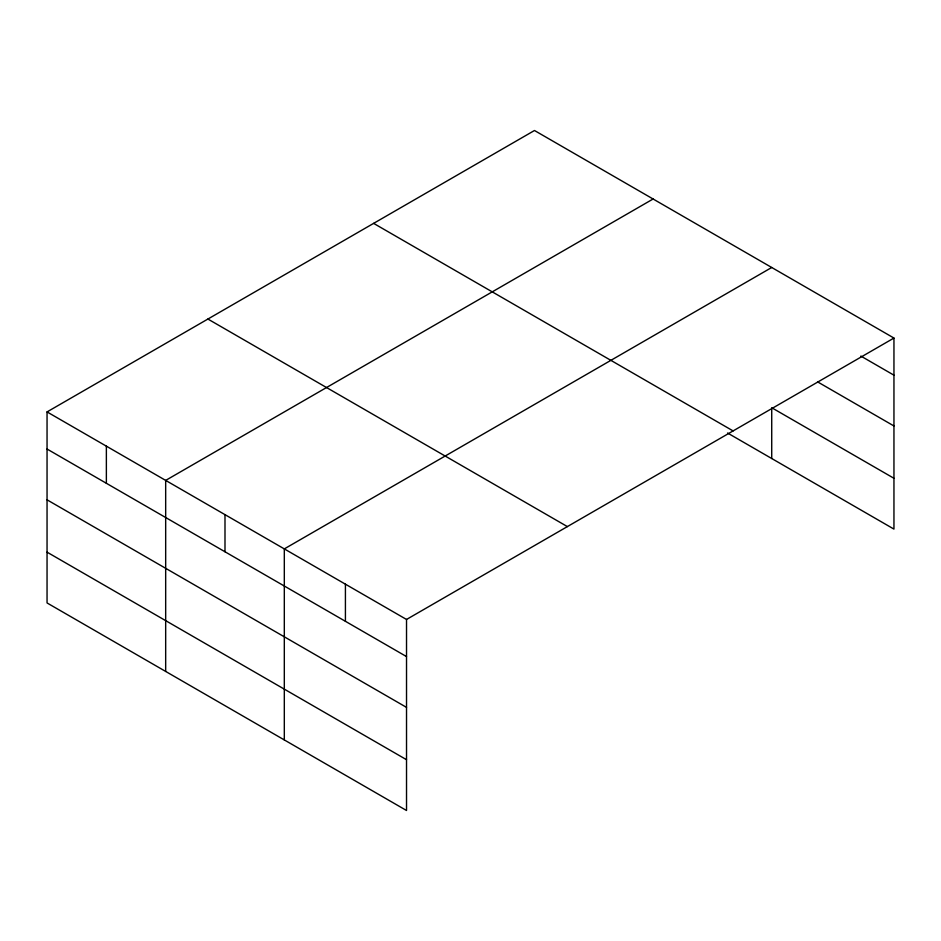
<?xml version="1.0" encoding="UTF-8"?>
<svg xmlns="http://www.w3.org/2000/svg" width="941" height="941" viewBox="0 0 941 941"><rect width="100%" height="100%" fill="white"/><g stroke="black" fill="none" stroke-linecap="round" stroke-linejoin="round"><path stroke-width="1.41" d="M47.05 411.911L406.524 619.46L406.524 810.495L47.05 602.946L47.05 411.911L534.476 130.505L893.95 338.054L893.95 529.089L727.558 433.013M653.101 198.998L165.675 480.404L165.675 671.439M771.726 267.491L284.311 548.897L284.311 739.932M406.524 619.46L893.95 338.054M860.85 356.063L893.95 375.177M817.564 381.858L893.95 425.967M893.95 478.287L771.726 407.724L771.726 458.514M373.624 223.37L733.098 430.919M207.902 319.046L567.376 526.595M47.05 449.033L406.524 656.583M47.05 499.824L406.524 707.373M47.05 552.155L406.524 759.705M345.418 584.173L345.418 621.295M224.993 514.645L224.993 551.767M106.368 446.163L106.368 483.286"/></g></svg>
